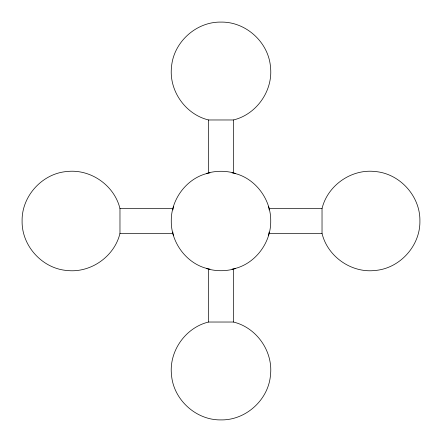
<?xml version="1.0" encoding="UTF-8"?>
<svg xmlns="http://www.w3.org/2000/svg" width="442" height="442" viewBox="0 0 442 442"><rect width="100%" height="100%" fill="white"/><g stroke="black" fill="none" stroke-linecap="round" stroke-linejoin="round"><path stroke-width="0.66" d="M209.956 172.855C187.784 176.739 170.921 198.657 171.275 221C170.921 243.343 187.784 265.261 209.956 269.145M232.044 269.145C254.216 265.261 271.079 243.343 270.725 221C271.079 198.657 254.216 176.739 232.044 172.855M119.97 233.431C114.417 256.581 90.604 273.228 66.952 270.487C42.217 268.532 21.619 245.807 22.1 221C21.619 196.193 42.217 173.468 66.952 171.513C90.604 168.772 114.417 185.419 119.97 208.569L119.97 233.431L172.855 233.431L173.419 235.437M172.855 209.956L173.419 206.563M268.581 235.437L269.145 232.044M322.03 208.569C327.583 185.419 351.396 168.772 375.048 171.513C399.783 173.468 420.381 196.193 419.9 221C420.381 245.807 399.783 268.532 375.048 270.487C351.396 273.228 327.583 256.581 322.03 233.431L322.03 208.569L269.145 208.569L268.581 206.563M233.431 119.97C256.581 114.417 273.228 90.604 270.487 66.952C268.532 42.217 245.807 21.619 221 22.1C196.193 21.619 173.468 42.217 171.513 66.952C168.772 90.604 185.419 114.417 208.569 119.97L233.431 119.97L233.431 172.855M208.569 322.03C185.419 327.583 168.772 351.396 171.513 375.048C173.468 399.783 196.193 420.381 221 419.9C245.807 420.381 268.532 399.783 270.487 375.048C273.228 351.396 256.581 327.583 233.431 322.03L208.569 322.03L208.569 269.145M206.563 173.419C215.911 170.579 226.089 170.579 235.437 173.419M235.437 268.581C226.089 271.421 215.911 271.421 206.563 268.581M119.97 208.569L172.855 208.569M269.145 233.431L322.03 233.431M269.145 208.569L269.145 209.956M233.431 269.145L233.431 322.03M208.569 119.97L208.569 172.855M172.855 232.044L172.855 233.431"/></g></svg>
